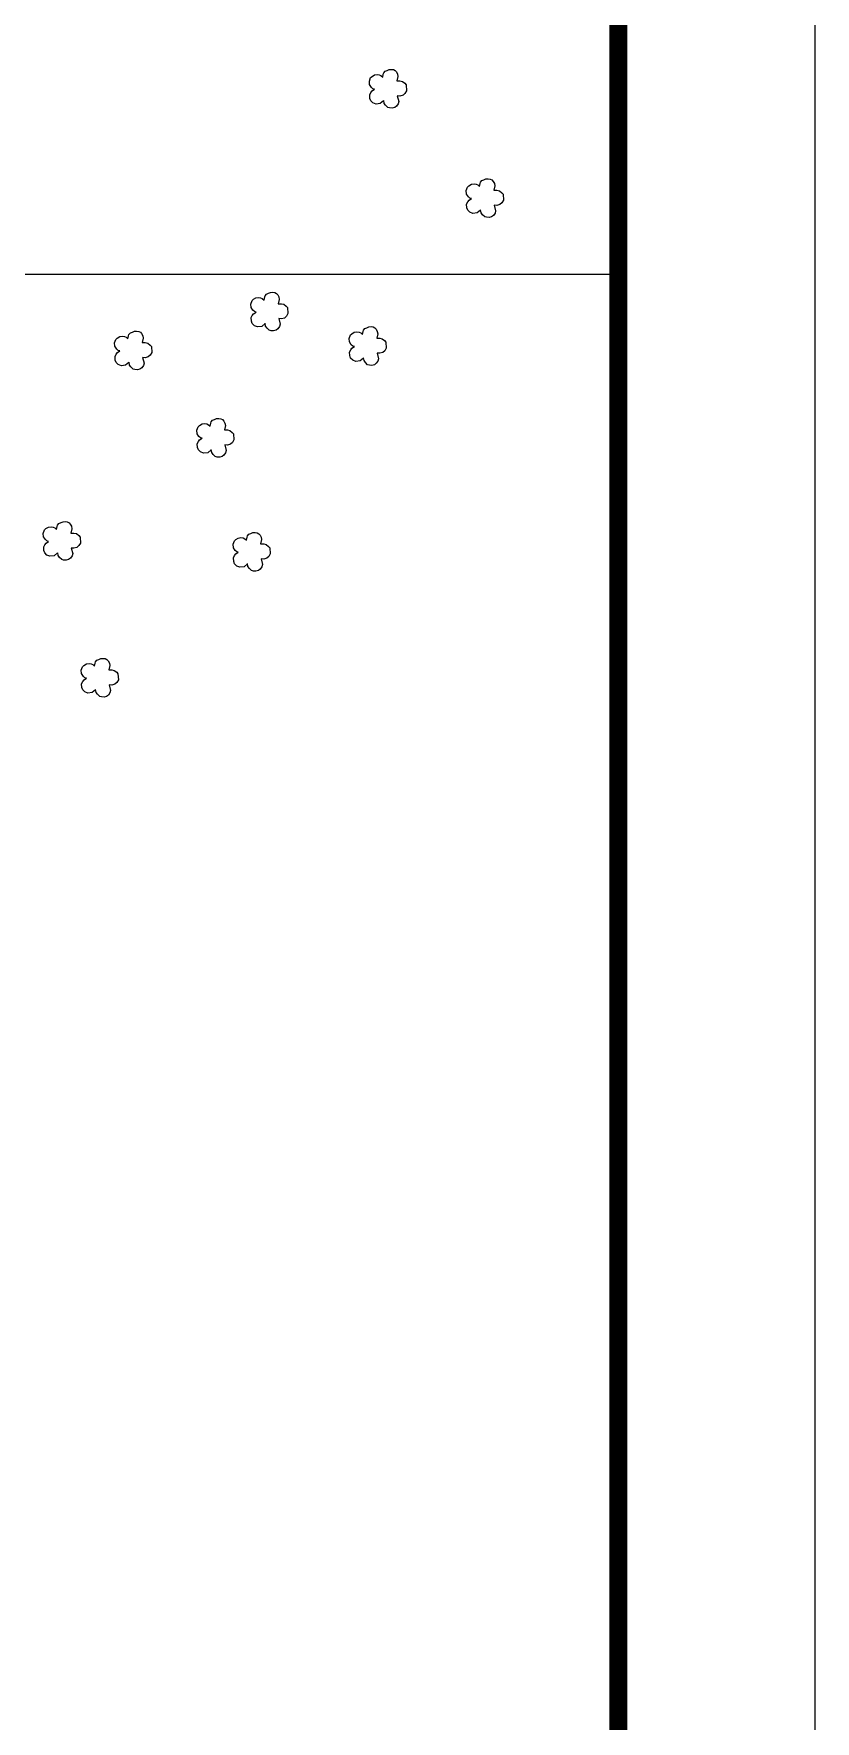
# Model space of a CAD drawing. Extents: x 743568 to 744618, y 7812404 to 7813889.
# Drawn here: x 744419.7 to 744618.1, y 7812832.5 to 7813261 of the extents above; entities that cross this region are included whole.
import ezdxf

# ---------------------------------------------------------------- set-up
doc = ezdxf.new("R2010")
doc.units = 0
doc.linetypes.add('CONTINUO', pattern=[0])
doc.linetypes.add('LIN0', pattern=[0])
doc.layers.add('_SIMBOLO ARVORE', color=118, linetype='Continuous')
doc.layers.add('MARGEM', color=5, linetype='Continuous')

msp = doc.modelspace()

# ---------------------------------------------------------------- linework, layer by layer
at = {"color": 8}
msp.add_line((744376.36, 7813200), (744568.13, 7813200), dxfattribs=at)
at = {"layer": '_SIMBOLO ARVORE', "linetype": 'CONTINUO'}
for points in [[(744508.55, 7813244.02, 0), (744507.7, 7813243.31, 0), (744506.62, 7813243.19, 0), (744505.85, 7813243.48, 0), (744505.31, 7813244.02, 0), (744505.08, 7813244.63, 0), (744505.02, 7813245.54, 0), (744505.32, 7813246.11, 0), (744505.63, 7813246.54, 0), (744506.25, 7813246.96, 0), (744505.85, 7813247.09, 0), (744505.46, 7813247.41, 0), (744505, 7813248.13, 0), (744504.92, 7813248.99, 0), (744505.25, 7813249.89, 0), (744505.6, 7813250.21, 0), (744506.23, 7813250.59, 0), (744506.9, 7813250.68, 0), (744507.43, 7813250.61, 0), (744507.85, 7813250.41, 0), (744508.31, 7813250, 0), (744508.45, 7813250.79, 0), (744508.57, 7813251.1, 0), (744508.91, 7813251.54, 0), (744509.43, 7813251.73, 0), (744509.93, 7813251.95, 0), (744510.49, 7813252, 0), (744511.02, 7813251.92, 0), (744511.45, 7813251.7, 0), (744511.78, 7813251.35, 0), (744512.06, 7813250.79, 0), (744512.17, 7813250.18, 0), (744511.91, 7813249.07, 0), (744512.68, 7813249.09, 0), (744513.32, 7813248.93, 0), (744513.92, 7813248.46, 0), (744514.26, 7813248.08, 0), (744514.35, 7813246.56, 0), (744513.97, 7813245.88, 0), (744513.48, 7813245.43, 0), (744512.7, 7813245.22, 0), (744512.02, 7813245.28, 0), (744512.39, 7813243.87, 0), (744512.22, 7813243.26, 0), (744511.81, 7813242.69, 0), (744511.36, 7813242.33, 0), (744510.72, 7813242.17, 0), (744510.08, 7813242.21, 0), (744509.61, 7813242.34, 0), (744509.06, 7813242.88, 0), (744508.69, 7813243.36, 0), (744508.58, 7813244.1, 0)], [(744533.16, 7813216.24, 0), (744532.31, 7813215.53, 0), (744531.23, 7813215.4, 0), (744530.46, 7813215.7, 0), (744529.91, 7813216.24, 0), (744529.69, 7813216.85, 0), (744529.63, 7813217.76, 0), (744529.92, 7813218.33, 0), (744530.23, 7813218.75, 0), (744530.85, 7813219.17, 0), (744530.46, 7813219.3, 0), (744530.07, 7813219.62, 0), (744529.61, 7813220.34, 0), (744529.53, 7813221.21, 0), (744529.86, 7813222.1, 0), (744530.21, 7813222.42, 0), (744530.84, 7813222.81, 0), (744531.51, 7813222.9, 0), (744532.04, 7813222.82, 0), (744532.46, 7813222.63, 0), (744532.92, 7813222.22, 0), (744533.06, 7813223, 0), (744533.18, 7813223.32, 0), (744533.52, 7813223.75, 0), (744534.03, 7813223.94, 0), (744534.53, 7813224.16, 0), (744535.1, 7813224.21, 0), (744535.63, 7813224.14, 0), (744536.06, 7813223.91, 0), (744536.38, 7813223.56, 0), (744536.66, 7813223.01, 0), (744536.77, 7813222.39, 0), (744536.52, 7813221.29, 0), (744537.29, 7813221.3, 0), (744537.93, 7813221.15, 0), (744538.53, 7813220.67, 0), (744538.86, 7813220.29, 0), (744538.95, 7813218.77, 0), (744538.58, 7813218.1, 0), (744538.09, 7813217.64, 0), (744537.31, 7813217.44, 0), (744536.63, 7813217.5, 0), (744536.99, 7813216.08, 0), (744536.83, 7813215.48, 0), (744536.42, 7813214.9, 0), (744535.97, 7813214.54, 0), (744535.33, 7813214.39, 0), (744534.69, 7813214.42, 0), (744534.21, 7813214.56, 0), (744533.67, 7813215.09, 0), (744533.3, 7813215.58, 0), (744533.18, 7813216.31, 0)], [(744478.45, 7813187.43, 0), (744477.6, 7813186.71, 0), (744476.52, 7813186.59, 0), (744475.75, 7813186.89, 0), (744475.21, 7813187.42, 0), (744474.98, 7813188.04, 0), (744474.92, 7813188.95, 0), (744475.21, 7813189.52, 0), (744475.52, 7813189.94, 0), (744476.15, 7813190.36, 0), (744475.75, 7813190.49, 0), (744475.36, 7813190.81, 0), (744474.9, 7813191.53, 0), (744474.82, 7813192.39, 0), (744475.15, 7813193.29, 0), (744475.5, 7813193.61, 0), (744476.13, 7813194, 0), (744476.8, 7813194.09, 0), (744477.33, 7813194.01, 0), (744477.75, 7813193.82, 0), (744478.21, 7813193.41, 0), (744478.35, 7813194.19, 0), (744478.47, 7813194.51, 0), (744478.81, 7813194.94, 0), (744479.32, 7813195.13, 0), (744479.82, 7813195.35, 0), (744480.39, 7813195.4, 0), (744480.92, 7813195.33, 0), (744481.35, 7813195.1, 0), (744481.67, 7813194.75, 0), (744481.95, 7813194.2, 0), (744482.06, 7813193.58, 0), (744481.81, 7813192.48, 0), (744482.58, 7813192.49, 0), (744483.22, 7813192.34, 0), (744483.82, 7813191.86, 0), (744484.15, 7813191.48, 0), (744484.24, 7813189.96, 0), (744483.87, 7813189.29, 0), (744483.38, 7813188.83, 0), (744482.6, 7813188.63, 0), (744481.92, 7813188.69, 0), (744482.28, 7813187.27, 0), (744482.12, 7813186.67, 0), (744481.71, 7813186.09, 0), (744481.26, 7813185.73, 0), (744480.62, 7813185.57, 0), (744479.98, 7813185.61, 0), (744479.51, 7813185.75, 0), (744478.96, 7813186.28, 0), (744478.59, 7813186.77, 0), (744478.48, 7813187.5, 0)], [(744503.43, 7813178.68, 0), (744502.58, 7813177.97, 0), (744501.5, 7813177.84, 0), (744500.73, 7813178.14, 0), (744500.18, 7813178.68, 0), (744499.96, 7813179.29, 0), (744499.9, 7813180.2, 0), (744500.19, 7813180.77, 0), (744500.5, 7813181.2, 0), (744501.12, 7813181.62, 0), (744500.73, 7813181.74, 0), (744500.34, 7813182.07, 0), (744499.88, 7813182.79, 0), (744499.8, 7813183.65, 0), (744500.13, 7813184.54, 0), (744500.48, 7813184.87, 0), (744501.11, 7813185.25, 0), (744501.77, 7813185.34, 0), (744502.31, 7813185.27, 0), (744502.73, 7813185.07, 0), (744503.19, 7813184.66, 0), (744503.33, 7813185.45, 0), (744503.44, 7813185.76, 0), (744503.79, 7813186.2, 0), (744504.3, 7813186.38, 0), (744504.8, 7813186.61, 0), (744505.36, 7813186.66, 0), (744505.9, 7813186.58, 0), (744506.33, 7813186.35, 0), (744506.65, 7813186.01, 0), (744506.93, 7813185.45, 0), (744507.04, 7813184.83, 0), (744506.79, 7813183.73, 0), (744507.56, 7813183.74, 0), (744508.2, 7813183.59, 0), (744508.8, 7813183.11, 0), (744509.13, 7813182.73, 0), (744509.22, 7813181.22, 0), (744508.85, 7813180.54, 0), (744508.36, 7813180.09, 0), (744507.58, 7813179.88, 0), (744506.9, 7813179.94, 0), (744507.26, 7813178.52, 0), (744507.09, 7813177.92, 0), (744506.69, 7813177.34, 0), (744506.23, 7813176.99, 0), (744505.59, 7813176.83, 0), (744504.96, 7813176.87, 0), (744504.48, 7813177, 0), (744503.94, 7813177.54, 0), (744503.57, 7813178.02, 0), (744503.45, 7813178.75, 0)], [(744443.89, 7813177.56, 0), (744443.04, 7813176.84, 0), (744441.96, 7813176.72, 0), (744441.19, 7813177.02, 0), (744440.64, 7813177.55, 0), (744440.42, 7813178.17, 0), (744440.36, 7813179.08, 0), (744440.65, 7813179.65, 0), (744440.96, 7813180.07, 0), (744441.58, 7813180.49, 0), (744441.19, 7813180.62, 0), (744440.8, 7813180.94, 0), (744440.34, 7813181.66, 0), (744440.26, 7813182.52, 0), (744440.59, 7813183.42, 0), (744440.93, 7813183.74, 0), (744441.57, 7813184.13, 0), (744442.23, 7813184.22, 0), (744442.77, 7813184.14, 0), (744443.19, 7813183.95, 0), (744443.65, 7813183.54, 0), (744443.79, 7813184.32, 0), (744443.9, 7813184.64, 0), (744444.25, 7813185.07, 0), (744444.76, 7813185.26, 0), (744445.26, 7813185.48, 0), (744445.82, 7813185.53, 0), (744446.36, 7813185.46, 0), (744446.79, 7813185.23, 0), (744447.11, 7813184.88, 0), (744447.39, 7813184.33, 0), (744447.5, 7813183.71, 0), (744447.25, 7813182.61, 0), (744448.02, 7813182.62, 0), (744448.65, 7813182.47, 0), (744449.26, 7813181.99, 0), (744449.59, 7813181.61, 0), (744449.68, 7813180.09, 0), (744449.31, 7813179.42, 0), (744448.81, 7813178.96, 0), (744448.04, 7813178.76, 0), (744447.36, 7813178.82, 0), (744447.72, 7813177.4, 0), (744447.55, 7813176.8, 0), (744447.14, 7813176.22, 0), (744446.69, 7813175.86, 0), (744446.05, 7813175.7, 0), (744445.42, 7813175.74, 0), (744444.94, 7813175.88, 0), (744444.4, 7813176.41, 0), (744444.03, 7813176.9, 0), (744443.91, 7813177.63, 0)], [(744464.76, 7813155.37, 0), (744463.91, 7813154.65, 0), (744462.83, 7813154.53, 0), (744462.06, 7813154.83, 0), (744461.52, 7813155.36, 0), (744461.29, 7813155.98, 0), (744461.23, 7813156.89, 0), (744461.52, 7813157.46, 0), (744461.83, 7813157.88, 0), (744462.46, 7813158.3, 0), (744462.06, 7813158.43, 0), (744461.67, 7813158.75, 0), (744461.21, 7813159.47, 0), (744461.13, 7813160.33, 0), (744461.46, 7813161.23, 0), (744461.81, 7813161.55, 0), (744462.44, 7813161.94, 0), (744463.11, 7813162.03, 0), (744463.64, 7813161.95, 0), (744464.06, 7813161.76, 0), (744464.52, 7813161.35, 0), (744464.66, 7813162.13, 0), (744464.78, 7813162.45, 0), (744465.12, 7813162.88, 0), (744465.63, 7813163.07, 0), (744466.13, 7813163.29, 0), (744466.7, 7813163.34, 0), (744467.23, 7813163.27, 0), (744467.66, 7813163.04, 0), (744467.98, 7813162.69, 0), (744468.26, 7813162.14, 0), (744468.38, 7813161.52, 0), (744468.12, 7813160.42, 0), (744468.89, 7813160.43, 0), (744469.53, 7813160.28, 0), (744470.13, 7813159.8, 0), (744470.46, 7813159.42, 0), (744470.55, 7813157.9, 0), (744470.18, 7813157.22, 0), (744469.69, 7813156.77, 0), (744468.91, 7813156.57, 0), (744468.23, 7813156.63, 0), (744468.59, 7813155.21, 0), (744468.43, 7813154.61, 0), (744468.02, 7813154.03, 0), (744467.57, 7813153.67, 0), (744466.93, 7813153.51, 0), (744466.29, 7813153.55, 0), (744465.82, 7813153.69, 0), (744465.27, 7813154.22, 0), (744464.9, 7813154.71, 0), (744464.79, 7813155.44, 0)], [(744425.77, 7813129.18, 0), (744424.92, 7813128.47, 0), (744423.84, 7813128.34, 0), (744423.08, 7813128.64, 0), (744422.53, 7813129.18, 0), (744422.3, 7813129.79, 0), (744422.24, 7813130.7, 0), (744422.54, 7813131.27, 0), (744422.85, 7813131.69, 0), (744423.47, 7813132.11, 0), (744423.07, 7813132.24, 0), (744422.68, 7813132.56, 0), (744422.23, 7813133.29, 0), (744422.14, 7813134.15, 0), (744422.47, 7813135.04, 0), (744422.82, 7813135.36, 0), (744423.46, 7813135.75, 0), (744424.12, 7813135.84, 0), (744424.65, 7813135.76, 0), (744425.07, 7813135.57, 0), (744425.53, 7813135.16, 0), (744425.67, 7813135.94, 0), (744425.79, 7813136.26, 0), (744426.13, 7813136.69, 0), (744426.65, 7813136.88, 0), (744427.15, 7813137.1, 0), (744427.71, 7813137.16, 0), (744428.24, 7813137.08, 0), (744428.68, 7813136.85, 0), (744429, 7813136.5, 0), (744429.28, 7813135.95, 0), (744429.39, 7813135.33, 0), (744429.13, 7813134.23, 0), (744429.9, 7813134.24, 0), (744430.54, 7813134.09, 0), (744431.14, 7813133.61, 0), (744431.48, 7813133.23, 0), (744431.57, 7813131.71, 0), (744431.2, 7813131.04, 0), (744430.7, 7813130.58, 0), (744429.92, 7813130.38, 0), (744429.24, 7813130.44, 0), (744429.61, 7813129.02, 0), (744429.44, 7813128.42, 0), (744429.03, 7813127.84, 0), (744428.58, 7813127.48, 0), (744427.94, 7813127.33, 0), (744427.31, 7813127.36, 0), (744426.83, 7813127.5, 0), (744426.28, 7813128.04, 0), (744425.91, 7813128.52, 0), (744425.8, 7813129.25, 0)], [(744473.97, 7813126.41, 0), (744473.12, 7813125.7, 0), (744472.04, 7813125.57, 0), (744471.27, 7813125.87, 0), (744470.72, 7813126.41, 0), (744470.5, 7813127.02, 0), (744470.44, 7813127.93, 0), (744470.73, 7813128.5, 0), (744471.04, 7813128.93, 0), (744471.66, 7813129.35, 0), (744471.27, 7813129.47, 0), (744470.88, 7813129.79, 0), (744470.42, 7813130.52, 0), (744470.34, 7813131.38, 0), (744470.67, 7813132.27, 0), (744471.02, 7813132.59, 0), (744471.65, 7813132.98, 0), (744472.32, 7813133.07, 0), (744472.85, 7813133, 0), (744473.27, 7813132.8, 0), (744473.73, 7813132.39, 0), (744473.87, 7813133.18, 0), (744473.98, 7813133.49, 0), (744474.33, 7813133.93, 0), (744474.84, 7813134.11, 0), (744475.34, 7813134.34, 0), (744475.91, 7813134.39, 0), (744476.44, 7813134.31, 0), (744476.87, 7813134.08, 0), (744477.19, 7813133.74, 0), (744477.47, 7813133.18, 0), (744477.58, 7813132.56, 0), (744477.33, 7813131.46, 0), (744478.1, 7813131.47, 0), (744478.74, 7813131.32, 0), (744479.34, 7813130.84, 0), (744479.67, 7813130.46, 0), (744479.76, 7813128.95, 0), (744479.39, 7813128.27, 0), (744478.9, 7813127.82, 0), (744478.12, 7813127.61, 0), (744477.44, 7813127.67, 0), (744477.8, 7813126.25, 0), (744477.64, 7813125.65, 0), (744477.23, 7813125.07, 0), (744476.78, 7813124.72, 0), (744476.14, 7813124.56, 0), (744475.5, 7813124.6, 0), (744475.02, 7813124.73, 0), (744474.48, 7813125.27, 0), (744474.11, 7813125.75, 0), (744473.99, 7813126.48, 0)], [(744435.41, 7813094.44, 0), (744434.56, 7813093.72, 0), (744433.48, 7813093.6, 0), (744432.71, 7813093.9, 0), (744432.17, 7813094.43, 0), (744431.94, 7813095.05, 0), (744431.88, 7813095.96, 0), (744432.18, 7813096.53, 0), (744432.49, 7813096.95, 0), (744433.11, 7813097.37, 0), (744432.71, 7813097.5, 0), (744432.32, 7813097.82, 0), (744431.86, 7813098.54, 0), (744431.78, 7813099.4, 0), (744432.11, 7813100.3, 0), (744432.46, 7813100.62, 0), (744433.09, 7813101.01, 0), (744433.76, 7813101.1, 0), (744434.29, 7813101.02, 0), (744434.71, 7813100.83, 0), (744435.17, 7813100.42, 0), (744435.31, 7813101.2, 0), (744435.43, 7813101.52, 0), (744435.77, 7813101.95, 0), (744436.28, 7813102.14, 0), (744436.79, 7813102.36, 0), (744437.35, 7813102.41, 0), (744437.88, 7813102.34, 0), (744438.31, 7813102.11, 0), (744438.63, 7813101.76, 0), (744438.92, 7813101.21, 0), (744439.03, 7813100.59, 0), (744438.77, 7813099.49, 0), (744439.54, 7813099.5, 0), (744440.18, 7813099.35, 0), (744440.78, 7813098.87, 0), (744441.11, 7813098.49, 0), (744441.2, 7813096.97, 0), (744440.83, 7813096.29, 0), (744440.34, 7813095.84, 0), (744439.56, 7813095.64, 0), (744438.88, 7813095.7, 0), (744439.24, 7813094.28, 0), (744439.08, 7813093.68, 0), (744438.67, 7813093.1, 0), (744438.22, 7813092.74, 0), (744437.58, 7813092.58, 0), (744436.94, 7813092.62, 0), (744436.47, 7813092.76, 0), (744435.92, 7813093.29, 0), (744435.55, 7813093.78, 0), (744435.44, 7813094.51, 0)]]:
    msp.add_polyline3d(points, dxfattribs=at)
at = {"layer": 'MARGEM', "color": 174, "linetype": 'LIN0', "flags": 128}
msp.add_lwpolyline([(744618.13, 7812403.92), (744618.13, 7813888.92), (743568.13, 7813888.92), (743568.13, 7812403.92)], close=True, dxfattribs=at)
at = {"layer": 'MARGEM', "color": 174, "linetype": 'LIN0', "const_width": 4.54, "flags": 128}
msp.add_lwpolyline([(744568.13, 7812571.12), (744568.13, 7813838.92), (743618.13, 7813838.92), (743618.13, 7812571.12)], close=True, dxfattribs=at)

doc.saveas('drawing.dxf')
